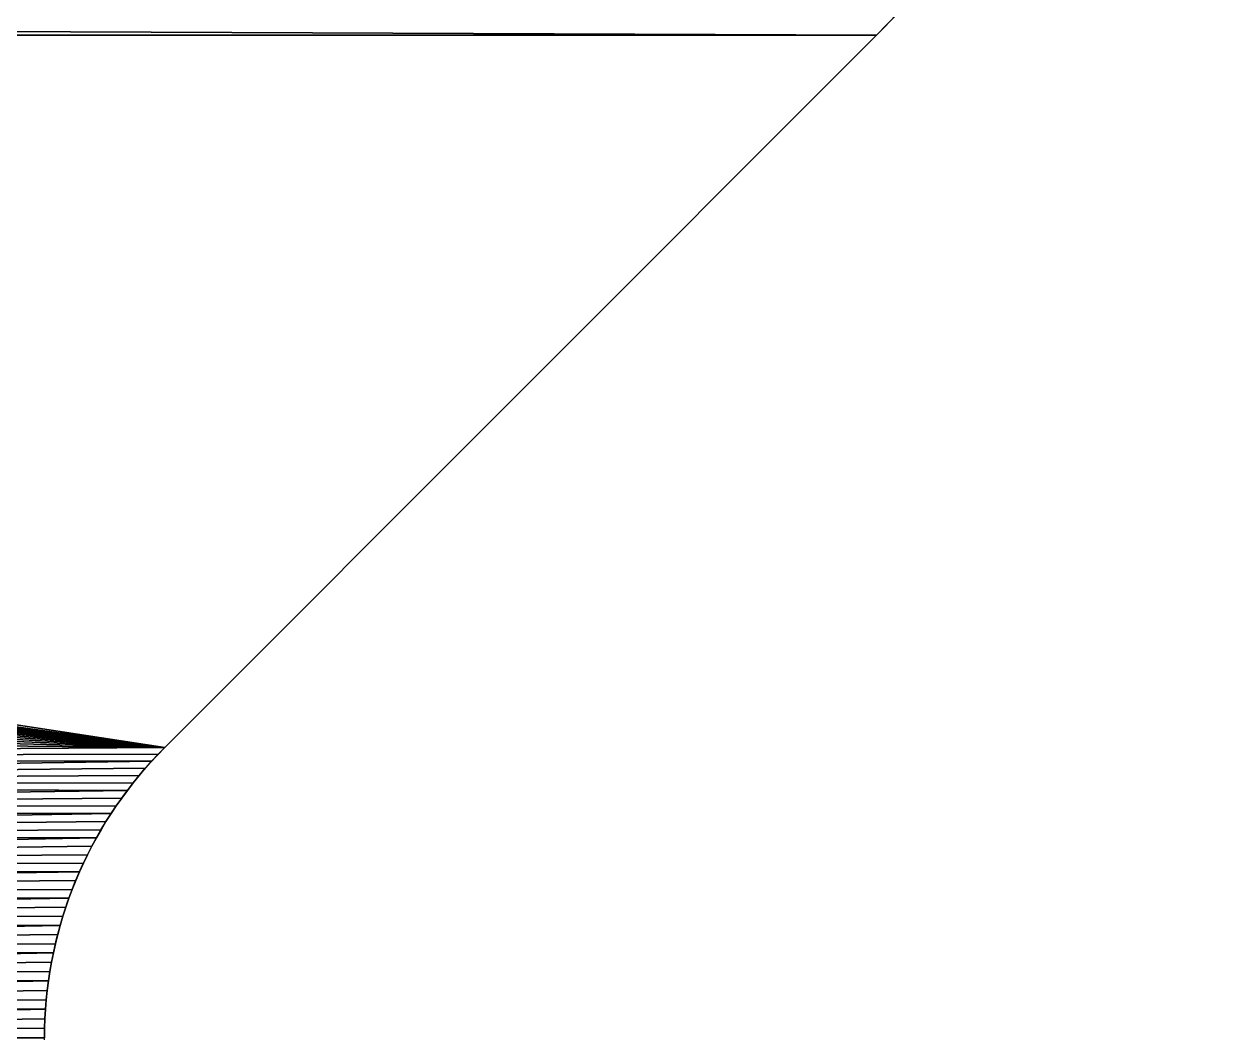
# Model space of a CAD drawing. Header units: millimetres. Extents: x 2854 to 3045, y 1707 to 1839.
# Drawn here: x 2960.748 to 2963.972, y 1809.359 to 1812.063 of the extents above; entities that cross this region are included whole.
import ezdxf

# ---------------------------------------------------------------- set-up
doc = ezdxf.new("R2010")
doc.units = ezdxf.units.MM

# ---------------------------------------------------------------- blocks, each defined once
blk = doc.blocks.new('Espaciador')
at = {"color": 250, "true_color": 0x1e1e1e}
for p, q in [((-4.6558, 12.7933), (-2.7467, 10.8841)), ((-4.6558, 12.7933, 10), (-2.7467, 10.8841, 10))]:
    blk.add_line(p, q, dxfattribs=at)
at = {"color": 40, "true_color": 0xffcc32}
for p, q in [((-4.6558, 12.7933), (-4.6558, 12.7933, 10)), ((-2.7467, 10.8841), (-2.7467, 10.8841, 10))]:
    blk.add_line(p, q, dxfattribs=at)
for p, q in [((-2.7285, 10.8664), (-2.7285, 10.8664, 10)), ((-2.7099, 10.849), (-2.7099, 10.849, 10)), ((-2.6909, 10.8321), (-2.6909, 10.8321, 10)), ((-2.6716, 10.8157), (-2.6716, 10.8157, 10)), ((-2.6518, 10.7997), (-2.6518, 10.7997, 10)), ((-2.6317, 10.7841), (-2.6317, 10.7841, 10)), ((-2.6113, 10.769), (-2.6113, 10.769, 10)), ((-2.5905, 10.7544), (-2.5905, 10.7544, 10)), ((-2.5694, 10.7403), (-2.5694, 10.7403, 10)), ((-2.5479, 10.7267), (-2.5479, 10.7267, 10)), ((-2.5262, 10.7136), (-2.5262, 10.7136, 10)), ((-2.5041, 10.7009), (-2.5041, 10.7009, 10)), ((-2.4818, 10.6888), (-2.4818, 10.6888, 10)), ((-2.4592, 10.6772), (-2.4592, 10.6772, 10)), ((-2.4363, 10.6662), (-2.4363, 10.6662, 10)), ((-2.4132, 10.6557), (-2.4132, 10.6557, 10)), ((-2.3898, 10.6457), (-2.3898, 10.6457, 10)), ((-2.3662, 10.6362), (-2.3662, 10.6362, 10)), ((-2.3424, 10.6273), (-2.3424, 10.6273, 10)), ((-2.3184, 10.6189), (-2.3184, 10.6189, 10)), ((-2.2942, 10.6112), (-2.2942, 10.6112, 10)), ((-2.2699, 10.6039), (-2.2699, 10.6039, 10)), ((-2.2454, 10.5972), (-2.2454, 10.5972, 10)), ((-2.2207, 10.5911), (-2.2207, 10.5911, 10)), ((-2.1959, 10.5856), (-2.1959, 10.5856, 10)), ((-2.171, 10.5807), (-2.171, 10.5807, 10)), ((-2.1459, 10.5763), (-2.1459, 10.5763, 10)), ((-2.1208, 10.5725), (-2.1208, 10.5725, 10)), ((-2.0956, 10.5693), (-2.0956, 10.5693, 10)), ((-2.0703, 10.5666), (-2.0703, 10.5666, 10)), ((-2.045, 10.5646), (-2.045, 10.5646, 10)), ((-2.0196, 10.5631), (-2.0196, 10.5631, 10)), ((-1.9942, 10.5622), (-1.9942, 10.5622, 10))]:
    blk.add_line(p, q)
at = {"color": 250, "true_color": 0x1e1e1e}
for centre in [(-6.9186, 10.5306), (-6.9186, 10.5306, 10)]:
    blk.add_arc(centre, 3.2, 45, 225, dxfattribs=at)
at = {"color": 250, "true_color": 0x1e1e1e, "extrusion": (-4.04544e-32, -4.04544e-32, -1)}
blk.add_arc((1.9688, 11.6619), 1.1, 225, 315, dxfattribs=at)
at = {"color": 250, "true_color": 0x1e1e1e, "extrusion": (-5.80078e-14, 5.80078e-14, -1)}
blk.add_arc((1.9688, 11.6619, -10), 1.1, 225, 315, dxfattribs=at)
at = {"color": 250, "true_color": 0x1e1e1e}
mesh = blk.add_polyface(dxfattribs=at)
corners = [(-2.7188, 6.8798), (-2.7467, 10.8841), (-2.7285, 10.8664), (-6.7879, 11.7737), (-6.7511, 13.7262), (-6.723, 11.7652), (-6.6675, 13.7207), (-6.6587, 11.7532), (-6.5841, 13.713), (-6.5951, 11.738), (-6.5323, 11.7194), (-6.5009, 13.7032), (-6.4706, 11.6975), (-6.418, 13.6912), (-6.4102, 11.6725), (-6.3354, 13.677), (-6.3511, 11.6443), (-6.2936, 11.6131), (-6.2533, 13.6606), (-6.2378, 11.5789), (-6.1716, 13.6421), (-6.1839, 11.5418), (-6.1319, 11.502), (-6.0904, 13.6215), (-6.0822, 11.4595), (-6.0097, 13.5988), (-6.0347, 11.4144), (-5.9897, 11.367), (-5.9297, 13.5739), (-5.9472, 11.3172), (-5.9073, 11.2653), (-5.8504, 13.547), (-5.8703, 11.2114), (-5.8361, 11.1556), (-5.7718, 13.518), (-5.8048, 11.098), (-5.7767, 11.039), (-5.7516, 10.9785), (-5.694, 13.487), (-5.7298, 10.9168), (-5.7112, 10.8541), (-5.6959, 10.7904), (-5.684, 10.7261), (-5.617, 13.4539), (-5.6754, 10.6612), (-5.6703, 10.596), (-5.6686, 10.5306)]
mesh.append_faces([[corners[k] for k in face] for face in [(3, 4, 5), (5, 6, 7), (7, 8, 9), (9, 8, 10), (10, 11, 12), (12, 13, 14), (14, 15, 16), (16, 15, 17), (17, 18, 19), (19, 20, 21), (21, 20, 22), (22, 23, 24), (24, 25, 26), (26, 25, 27), (27, 28, 29), (29, 28, 30), (30, 31, 32), (32, 31, 33), (33, 34, 35), (35, 34, 36), (36, 34, 37), (37, 38, 39), (39, 38, 40), (40, 38, 41), (41, 38, 42), (42, 43, 44), (44, 43, 45), (45, 43, 46)]], dxfattribs={"vtx0": -1, "vtx1": -1, "color": 250})
mesh.append_faces([[corners[k] for k in face] for face in [(0, 1, 2), (5, 4, 6), (7, 6, 8), (10, 8, 11), (12, 11, 13), (14, 13, 15), (17, 15, 18), (19, 18, 20), (22, 20, 23), (24, 23, 25), (27, 25, 28), (30, 28, 31), (33, 31, 34), (37, 34, 38), (42, 38, 43)]], dxfattribs={"vtx0": -1, "vtx2": -1, "color": 250})
mesh = blk.add_polyface(dxfattribs=at)
corners = [(-2.7467, 10.8841, 10), (-2.7188, 6.8798, 10), (-2.7285, 10.8664, 10), (-6.7511, 13.7262, 10), (-6.7879, 11.7737, 10), (-6.723, 11.7652, 10), (-6.6675, 13.7207, 10), (-6.6587, 11.7532, 10), (-6.5841, 13.713, 10), (-6.5951, 11.738, 10), (-6.5323, 11.7194, 10), (-6.5009, 13.7032, 10), (-6.4706, 11.6975, 10), (-6.418, 13.6912, 10), (-6.4102, 11.6725, 10), (-6.3354, 13.677, 10), (-6.3511, 11.6443, 10), (-6.2936, 11.6131, 10), (-6.2533, 13.6606, 10), (-6.2378, 11.5789, 10), (-6.1716, 13.6421, 10), (-6.1839, 11.5418, 10), (-6.1319, 11.502, 10), (-6.0904, 13.6215, 10), (-6.0822, 11.4595, 10), (-6.0097, 13.5988, 10), (-6.0347, 11.4144, 10), (-5.9897, 11.367, 10), (-5.9297, 13.5739, 10), (-5.9472, 11.3172, 10), (-5.9073, 11.2653, 10), (-5.8504, 13.547, 10), (-5.8703, 11.2114, 10), (-5.8361, 11.1556, 10), (-5.7718, 13.518, 10), (-5.8048, 11.098, 10), (-5.7767, 11.039, 10), (-5.7516, 10.9785, 10), (-5.694, 13.487, 10), (-5.7298, 10.9168, 10), (-5.7112, 10.8541, 10), (-5.6959, 10.7904, 10), (-5.684, 10.7261, 10), (-5.617, 13.4539, 10), (-5.6754, 10.6612, 10), (-5.6703, 10.596, 10), (-5.6686, 10.5306, 10)]
mesh.append_faces([[corners[k] for k in face] for face in [(0, 1, 2), (3, 5, 6), (6, 7, 8), (8, 10, 11), (11, 12, 13), (13, 14, 15), (15, 17, 18), (18, 19, 20), (20, 22, 23), (23, 24, 25), (25, 27, 28), (28, 30, 31), (31, 33, 34), (34, 37, 38), (38, 42, 43)]], dxfattribs={"vtx0": -1, "vtx1": -1, "color": 250})
mesh.append_faces([[corners[k] for k in face] for face in [(3, 4, 5), (6, 5, 7), (8, 7, 9), (8, 9, 10), (11, 10, 12), (13, 12, 14), (15, 14, 16), (15, 16, 17), (18, 17, 19), (20, 19, 21), (20, 21, 22), (23, 22, 24), (25, 24, 26), (25, 26, 27), (28, 27, 29), (28, 29, 30), (31, 30, 32), (31, 32, 33), (34, 33, 35), (34, 35, 36), (34, 36, 37), (38, 37, 39), (38, 39, 40), (38, 40, 41), (38, 41, 42), (43, 42, 44), (43, 44, 45), (43, 45, 46)]], dxfattribs={"vtx0": -1, "vtx2": -1, "color": 250})
mesh = blk.add_polyface(dxfattribs=at)
corners = [(-5.617, -2.2923), (-5.617, 13.4539), (-5.541, 13.4188), (-5.541, -2.2572), (-5.4658, 13.3818), (-5.4658, -2.2202), (-5.3917, 13.3428), (-5.3917, -2.1812), (-5.3186, 13.3018), (-5.3186, -2.1402), (-5.2466, 13.259), (-5.2466, -2.0974), (-5.1757, 13.2143), (-5.1757, -2.0527), (-5.1061, 13.1678), (-5.1061, -2.0061), (-5.0377, 13.1194), (-5.0377, -1.9578), (-4.9706, 13.0693), (-4.9048, -1.8558), (-4.9048, 13.0174), (-4.8404, 12.9639), (-4.8404, -1.8022), (-4.7774, 12.9086), (-4.7774, -1.747), (-4.7159, 12.8518), (-4.7159, -1.6901), (-4.6558, 12.7933), (-4.6558, -1.6317), (-2.7467, 10.8841), (-3.4504, 5.8155), (-3.4361, 5.8927), (-3.4177, 5.969), (-3.3954, 6.0443), (-3.3692, 6.1184), (-3.3392, 6.1909), (-3.3054, 6.2618), (-3.2679, 6.3308), (-3.2268, 6.3978), (-3.1824, 6.4625), (-3.1346, 6.5248), (-3.0836, 6.5845), (-3.0295, 6.6415), (-2.9725, 6.6955), (-2.9128, 6.7465), (-2.8505, 6.7943), (-2.7858, 6.8388), (-2.7188, 6.8798), (-5.6686, 10.5306), (-5.6686, 0.6311), (-5.8048, 1.1985), (-5.8048, 9.9631), (-5.7767, 10.0221), (-5.7767, 1.1395), (-5.7516, 10.0826), (-5.7516, 1.079), (-5.7298, 10.1443), (-5.7298, 1.0173), (-5.7112, 10.207), (-5.7112, 0.9546), (-5.6959, 10.2707), (-5.6959, 0.891), (-5.684, 10.335), (-5.684, 0.8266), (-5.6754, 10.3999), (-5.6754, 0.7617), (-5.6703, 10.4651), (-5.6703, 0.6965)]
mesh.append_faces([[corners[k] for k in face] for face in [(30, 29, 31), (31, 29, 32), (32, 29, 33), (33, 29, 34), (34, 29, 35), (35, 29, 36), (36, 29, 37), (37, 29, 38), (38, 29, 39), (39, 29, 40), (40, 29, 41), (41, 29, 42), (42, 29, 43), (43, 29, 44), (44, 29, 45), (45, 29, 46), (46, 29, 47)]], dxfattribs={"vtx0": -1, "vtx1": -1, "color": 250})
mesh.append_faces([[corners[k] for k in face] for face in [(28, 29, 30), (48, 1, 49)]], dxfattribs={"vtx0": -1, "vtx1": -1, "vtx2": -1, "color": 250})
mesh.append_faces([[corners[k] for k in face] for face in [(0, 1, 2), (3, 2, 4), (5, 4, 6), (7, 6, 8), (9, 8, 10), (11, 10, 12), (13, 12, 14), (15, 14, 16), (17, 16, 18), (19, 18, 20), (19, 20, 21), (22, 21, 23), (24, 23, 25), (26, 25, 27), (28, 27, 29), (50, 51, 52), (53, 52, 54), (55, 54, 56), (57, 56, 58), (59, 58, 60), (61, 60, 62), (63, 62, 64), (65, 64, 66), (67, 66, 48)]], dxfattribs={"vtx0": -1, "vtx2": -1, "color": 250})
mesh = blk.add_polyface(dxfattribs=at)
corners = [(-5.8048, 9.9631, 10), (-5.8048, 1.1985, 10), (-5.7767, 10.0221, 10), (-5.7767, 1.1395, 10), (-5.7516, 10.0826, 10), (-5.7298, 1.0173, 10), (-5.7298, 10.1443, 10), (-5.7112, 10.207, 10), (-5.7112, 0.9546, 10), (-5.6959, 10.2707, 10), (-5.6959, 0.891, 10), (-5.684, 10.335, 10), (-5.684, 0.8266, 10), (-5.6754, 10.3999, 10), (-5.6754, 0.7617, 10), (-5.6703, 10.4651, 10), (-5.6703, 0.6965, 10), (-5.6686, 10.5306, 10), (-5.617, 13.4539, 10), (-5.617, -2.2923, 10), (-5.541, 13.4188, 10), (-5.541, -2.2572, 10), (-5.4658, 13.3818, 10), (-5.4658, -2.2202, 10), (-5.3917, 13.3428, 10), (-5.3917, -2.1812, 10), (-5.3186, 13.3018, 10), (-5.3186, -2.1402, 10), (-5.2466, 13.259, 10), (-5.2466, -2.0974, 10), (-5.1757, 13.2143, 10), (-5.1757, -2.0527, 10), (-5.1061, 13.1678, 10), (-5.1061, -2.0061, 10), (-5.0377, 13.1194, 10), (-5.0377, -1.9578, 10), (-4.9706, 13.0693, 10), (-4.9048, -1.8558, 10), (-4.9048, 13.0174, 10), (-4.8404, -1.8022, 10), (-4.8404, 12.9639, 10), (-4.7774, 12.9086, 10), (-4.7774, -1.747, 10), (-4.7159, 12.8518, 10), (-4.7159, -1.6901, 10), (-4.6558, 12.7933, 10), (-4.6558, -1.6317, 10), (-2.7467, 10.8841, 10), (-3.4504, 5.8155, 10), (-3.4361, 5.8927, 10), (-3.4177, 5.969, 10), (-3.3954, 6.0443, 10), (-3.3692, 6.1184, 10), (-3.3392, 6.1909, 10), (-3.3054, 6.2618, 10), (-3.2679, 6.3308, 10), (-3.2268, 6.3978, 10), (-3.1824, 6.4625, 10), (-3.1346, 6.5248, 10), (-3.0836, 6.5845, 10), (-3.0295, 6.6415, 10), (-2.9725, 6.6955, 10), (-2.9128, 6.7465, 10), (-2.8505, 6.7943, 10), (-2.7858, 6.8388, 10), (-2.7188, 6.8798, 10), (-5.6686, 0.6311, 10)]
mesh.append_faces([[corners[k] for k in face] for face in [(0, 1, 2), (2, 3, 4), (4, 5, 6), (6, 5, 7), (7, 8, 9), (9, 10, 11), (11, 12, 13), (13, 14, 15), (15, 16, 17), (18, 19, 20), (20, 21, 22), (22, 23, 24), (24, 25, 26), (26, 27, 28), (28, 29, 30), (30, 31, 32), (32, 33, 34), (34, 35, 36), (36, 37, 38), (38, 39, 40), (40, 39, 41), (41, 42, 43), (43, 44, 45), (45, 46, 47)]], dxfattribs={"vtx0": -1, "vtx1": -1, "color": 250})
mesh.append_faces([[corners[k] for k in face] for face in [(47, 46, 48), (18, 17, 66)]], dxfattribs={"vtx0": -1, "vtx1": -1, "vtx2": -1, "color": 250})
mesh.append_faces([[corners[k] for k in face] for face in [(47, 48, 49), (47, 49, 50), (47, 50, 51), (47, 51, 52), (47, 52, 53), (47, 53, 54), (47, 54, 55), (47, 55, 56), (47, 56, 57), (47, 57, 58), (47, 58, 59), (47, 59, 60), (47, 60, 61), (47, 61, 62), (47, 62, 63), (47, 63, 64), (47, 64, 65)]], dxfattribs={"vtx0": -1, "vtx2": -1, "color": 250})
mesh = blk.add_polyface(dxfattribs=at)
corners = [(-5.4658, -2.2202), (-5.3917, 13.3428), (-5.3917, -2.1812), (-5.3186, 13.3018), (-5.3186, -2.1402), (-5.2466, 13.259), (-5.2466, -2.0974), (-5.1757, 13.2143), (-5.1757, -2.0527), (-5.1061, 13.1678), (-5.1061, -2.0061), (-5.0377, 13.1194), (-5.0377, -1.9578), (-4.9706, 13.0693), (-4.9706, -1.9077), (-4.9048, -1.8558), (-4.8404, 12.9639), (-4.8404, -1.8022), (-4.7774, 12.9086), (-4.7774, -1.747), (-4.7159, 12.8518), (-4.7159, -1.6901), (-4.6558, 12.7933), (-4.6558, -1.6317), (-3.4504, 5.8155), (-3.4606, 5.7376), (-3.4668, 5.6593), (-3.4688, 5.5808), (-3.4504, 5.3462), (-3.4606, 5.424), (-3.4668, 5.5023), (-2.7474, 0.2783), (-3.4361, 5.2689), (-3.4177, 5.1926), (-3.3954, 5.1173), (-3.3692, 5.0433), (-3.3392, 4.9707), (-3.3054, 4.8998), (-3.2679, 4.8308), (-3.2268, 4.7638), (-3.1824, 4.6991), (-3.1346, 4.6368), (-3.0836, 4.5771), (-3.0295, 4.5201), (-2.9725, 4.4661), (-2.9128, 4.4151), (-2.8505, 4.3673), (-2.7858, 4.3228), (-2.7188, 4.2818), (-2.7099, 0.3126), (-2.6498, 4.2443), (-2.6317, 0.3775), (-2.5789, 4.2105), (-2.5694, 0.4213), (-2.5064, 4.1804), (-2.5041, 0.4607), (-2.4324, 4.1542), (-2.4132, 0.506), (-2.3571, 4.1319), (-2.3424, 0.5343), (-2.2807, 4.1136), (-2.2699, 0.5577), (-2.2035, 4.0993), (-2.1959, 0.576), (-2.1256, 4.089)]
mesh.append_faces([[corners[k] for k in face] for face in [(0, 1, 2), (2, 3, 4), (4, 5, 6), (6, 7, 8), (8, 9, 10), (10, 11, 12), (12, 13, 14), (14, 13, 15), (15, 16, 17), (17, 18, 19), (19, 20, 21), (21, 22, 23), (28, 23, 29), (29, 23, 30), (30, 23, 27)]], dxfattribs={"vtx0": -1, "vtx1": -1, "color": 250})
mesh.append_faces([[corners[k] for k in face] for face in [(23, 24, 25), (23, 25, 26), (23, 26, 27), (31, 28, 32), (31, 32, 33), (31, 33, 34), (31, 34, 35), (31, 35, 36), (31, 36, 37), (31, 37, 38), (31, 38, 39), (31, 39, 40), (31, 40, 41), (31, 41, 42), (31, 42, 43), (31, 43, 44), (31, 44, 45), (31, 45, 46), (31, 46, 47), (31, 47, 48), (49, 48, 50), (51, 50, 52), (53, 52, 54), (55, 54, 56), (57, 56, 58), (59, 58, 60), (61, 60, 62), (63, 62, 64)]], dxfattribs={"vtx0": -1, "vtx2": -1, "color": 250})
mesh = blk.add_polyface(dxfattribs=at)
corners = [(-4.6558, -1.6317, 10), (-3.4668, 5.5023, 10), (-3.4688, 5.5808, 10), (-3.4606, 5.424, 10), (-3.4504, 5.3462, 10), (-2.7474, 0.2783, 10), (-3.4361, 5.2689, 10), (-3.4177, 5.1926, 10), (-3.3954, 5.1173, 10), (-3.3692, 5.0433, 10), (-3.3392, 4.9707, 10), (-3.3054, 4.8998, 10), (-3.2679, 4.8308, 10), (-3.2268, 4.7638, 10), (-3.1824, 4.6991, 10), (-3.1346, 4.6368, 10), (-3.0836, 4.5771, 10), (-3.0295, 4.5201, 10), (-2.9725, 4.4661, 10), (-2.9128, 4.4151, 10), (-2.8505, 4.3673, 10), (-2.7858, 4.3228, 10), (-2.7188, 4.2818, 10), (-2.7099, 0.3126, 10), (-2.6498, 4.2443, 10), (-2.6317, 0.3775, 10), (-2.5789, 4.2105, 10), (-2.5694, 0.4213, 10), (-2.5064, 4.1804, 10), (-2.5041, 0.4607, 10), (-2.4324, 4.1542, 10), (-2.4132, 0.506, 10), (-2.3571, 4.1319, 10), (-2.3424, 0.5343, 10), (-2.2807, 4.1136, 10), (-2.2699, 0.5577, 10), (-2.2035, 4.0993, 10), (-2.1959, 0.576, 10), (-2.1256, 4.089, 10), (-5.3917, 13.3428, 10), (-5.4658, -2.2202, 10), (-5.3917, -2.1812, 10), (-5.3186, 13.3018, 10), (-5.3186, -2.1402, 10), (-5.2466, 13.259, 10), (-5.2466, -2.0974, 10), (-5.1757, 13.2143, 10), (-5.1757, -2.0527, 10), (-5.1061, 13.1678, 10), (-5.1061, -2.0061, 10), (-5.0377, 13.1194, 10), (-5.0377, -1.9578, 10), (-4.9706, 13.0693, 10), (-4.9706, -1.9077, 10), (-4.9048, -1.8558, 10), (-4.9048, 13.0174, 10), (-4.8404, -1.8022, 10), (-4.7774, 12.9086, 10), (-4.7774, -1.747, 10), (-4.7159, 12.8518, 10), (-4.7159, -1.6901, 10), (-4.6558, 12.7933, 10), (-3.4504, 5.8155, 10), (-3.4606, 5.7376, 10), (-3.4668, 5.6593, 10)]
mesh.append_faces([[corners[k] for k in face] for face in [(1, 0, 3), (3, 0, 4), (4, 5, 6), (6, 5, 7), (7, 5, 8), (8, 5, 9), (9, 5, 10), (10, 5, 11), (11, 5, 12), (12, 5, 13), (13, 5, 14), (14, 5, 15), (15, 5, 16), (16, 5, 17), (17, 5, 18), (18, 5, 19), (19, 5, 20), (20, 5, 21), (21, 5, 22), (22, 23, 24), (24, 25, 26), (26, 27, 28), (28, 29, 30), (30, 31, 32), (32, 33, 34), (34, 35, 36), (36, 37, 38), (62, 0, 63), (63, 0, 64), (64, 0, 2)]], dxfattribs={"vtx0": -1, "vtx1": -1, "color": 250})
mesh.append_faces([[corners[k] for k in face] for face in [(0, 1, 2), (39, 40, 41), (42, 41, 43), (44, 43, 45), (46, 45, 47), (48, 47, 49), (50, 49, 51), (52, 51, 53), (52, 53, 54), (55, 54, 56), (57, 56, 58), (59, 58, 60), (61, 60, 0)]], dxfattribs={"vtx0": -1, "vtx2": -1, "color": 250})
mesh = blk.add_polyface(dxfattribs=at)
corners = [(-4.7159, 12.8518, 10), (-4.6558, 12.7933), (-4.7159, 12.8518), (-4.6558, 12.7933, 10)]
mesh.append_faces([[corners[k] for k in face] for face in [(0, 1, 2), (1, 0, 3)]], dxfattribs={"vtx0": -1, "color": 250})
mesh = blk.add_polyface(dxfattribs=at)
corners = [(-4.6558, 12.7933), (-2.7467, 10.8841, 10), (-2.7467, 10.8841), (-4.6558, 12.7933, 10)]
mesh.append_faces([[corners[k] for k in face] for face in [(0, 1, 2), (1, 0, 3)]], dxfattribs={"vtx0": -1, "color": 250})
mesh = blk.add_polyface(dxfattribs=at)
corners = [(-2.7467, 10.8841, 10), (-2.7285, 10.8664), (-2.7467, 10.8841), (-2.7285, 10.8664, 10)]
mesh.append_faces([[corners[k] for k in face] for face in [(0, 1, 2), (1, 0, 3)]], dxfattribs={"vtx0": -1, "color": 250})
mesh = blk.add_polyface(dxfattribs=at)
corners = [(-2.7188, 6.8798), (-2.7285, 10.8664), (-2.7099, 10.849), (-2.6498, 6.9173), (-2.6909, 10.8321), (-2.6716, 10.8157), (-2.6518, 10.7997), (-2.6317, 10.7841), (-2.5789, 6.9511), (-2.6113, 10.769), (-2.5905, 10.7544), (-2.5694, 10.7403), (-2.5064, 6.9812), (-2.5479, 10.7267), (-2.5262, 10.7136), (-2.5041, 10.7009), (-2.4324, 7.0074), (-2.4818, 10.6888), (-2.4592, 10.6772), (-2.4363, 10.6662), (-2.4132, 10.6557), (-2.3571, 7.0297), (-2.3898, 10.6457), (-2.3662, 10.6362), (-2.3424, 10.6273), (-2.2807, 7.048), (-2.3184, 10.6189), (-2.2942, 10.6112), (-2.2699, 10.6039), (-2.2035, 7.0623), (-2.2454, 10.5972), (-2.2207, 10.5911), (-2.1959, 10.5856), (-2.1256, 7.0726), (-2.171, 10.5807), (-2.1459, 10.5763), (-2.1208, 10.5725), (-2.0473, 7.0788), (-2.0956, 10.5693), (-2.0703, 10.5666), (-2.045, 10.5646), (-1.9688, 7.0808), (-2.0196, 10.5631), (-1.9942, 10.5622), (-1.9688, 10.5619)]
mesh.append_faces([[corners[k] for k in face] for face in [(0, 2, 3), (3, 7, 8), (8, 11, 12), (12, 15, 16), (16, 20, 21), (21, 24, 25), (25, 28, 29), (29, 32, 33), (33, 36, 37), (37, 40, 41)]], dxfattribs={"vtx0": -1, "vtx1": -1, "color": 250})
mesh.append_faces([[corners[k] for k in face] for face in [(0, 1, 2), (3, 2, 4), (3, 4, 5), (3, 5, 6), (3, 6, 7), (8, 7, 9), (8, 9, 10), (8, 10, 11), (12, 11, 13), (12, 13, 14), (12, 14, 15), (16, 15, 17), (16, 17, 18), (16, 18, 19), (16, 19, 20), (21, 20, 22), (21, 22, 23), (21, 23, 24), (25, 24, 26), (25, 26, 27), (25, 27, 28), (29, 28, 30), (29, 30, 31), (29, 31, 32), (33, 32, 34), (33, 34, 35), (33, 35, 36), (37, 36, 38), (37, 38, 39), (37, 39, 40), (41, 40, 42), (41, 42, 43), (41, 43, 44)]], dxfattribs={"vtx0": -1, "vtx2": -1, "color": 250})
mesh = blk.add_polyface(dxfattribs=at)
corners = [(-2.7285, 10.8664, 10), (-2.7188, 6.8798, 10), (-2.7099, 10.849, 10), (-2.6498, 6.9173, 10), (-2.6909, 10.8321, 10), (-2.6716, 10.8157, 10), (-2.6518, 10.7997, 10), (-2.6317, 10.7841, 10), (-2.5789, 6.9511, 10), (-2.6113, 10.769, 10), (-2.5905, 10.7544, 10), (-2.5694, 10.7403, 10), (-2.5064, 6.9812, 10), (-2.5479, 10.7267, 10), (-2.5262, 10.7136, 10), (-2.5041, 10.7009, 10), (-2.4324, 7.0074, 10), (-2.4818, 10.6888, 10), (-2.4592, 10.6772, 10), (-2.4363, 10.6662, 10), (-2.4132, 10.6557, 10), (-2.3571, 7.0297, 10), (-2.3898, 10.6457, 10), (-2.3662, 10.6362, 10), (-2.3424, 10.6273, 10), (-2.2807, 7.048, 10), (-2.3184, 10.6189, 10), (-2.2942, 10.6112, 10), (-2.2699, 10.6039, 10), (-2.2035, 7.0623, 10), (-2.2454, 10.5972, 10), (-2.2207, 10.5911, 10), (-2.1959, 10.5856, 10), (-2.1256, 7.0726, 10), (-2.171, 10.5807, 10), (-2.1459, 10.5763, 10), (-2.1208, 10.5725, 10), (-2.0473, 7.0788, 10), (-2.0956, 10.5693, 10), (-2.0703, 10.5666, 10), (-2.045, 10.5646, 10), (-1.9688, 7.0808, 10), (-2.0196, 10.5631, 10), (-1.9942, 10.5622, 10), (-1.9688, 10.5619, 10)]
mesh.append_faces([[corners[k] for k in face] for face in [(0, 1, 2), (2, 3, 4), (4, 3, 5), (5, 3, 6), (6, 3, 7), (7, 8, 9), (9, 8, 10), (10, 8, 11), (11, 12, 13), (13, 12, 14), (14, 12, 15), (15, 16, 17), (17, 16, 18), (18, 16, 19), (19, 16, 20), (20, 21, 22), (22, 21, 23), (23, 21, 24), (24, 25, 26), (26, 25, 27), (27, 25, 28), (28, 29, 30), (30, 29, 31), (31, 29, 32), (32, 33, 34), (34, 33, 35), (35, 33, 36), (36, 37, 38), (38, 37, 39), (39, 37, 40), (40, 41, 42), (42, 41, 43), (43, 41, 44)]], dxfattribs={"vtx0": -1, "vtx1": -1, "color": 250})
mesh.append_faces([[corners[k] for k in face] for face in [(2, 1, 3), (7, 3, 8), (11, 8, 12), (15, 12, 16), (20, 16, 21), (24, 21, 25), (28, 25, 29), (32, 29, 33), (36, 33, 37), (40, 37, 41)]], dxfattribs={"vtx0": -1, "vtx2": -1, "color": 250})
mesh = blk.add_polyface(dxfattribs=at)
corners = [(-2.7285, 10.8664, 10), (-2.7099, 10.849), (-2.7285, 10.8664), (-2.7099, 10.849, 10)]
mesh.append_faces([[corners[k] for k in face] for face in [(0, 1, 2), (1, 0, 3)]], dxfattribs={"vtx0": -1, "color": 250})
mesh = blk.add_polyface(dxfattribs=at)
corners = [(-2.7099, 10.849, 10), (-2.6909, 10.8321), (-2.7099, 10.849), (-2.6909, 10.8321, 10)]
mesh.append_faces([[corners[k] for k in face] for face in [(0, 1, 2), (1, 0, 3)]], dxfattribs={"vtx0": -1, "color": 250})
mesh = blk.add_polyface(dxfattribs=at)
corners = [(-2.6909, 10.8321, 10), (-2.6716, 10.8157), (-2.6909, 10.8321), (-2.6716, 10.8157, 10)]
mesh.append_faces([[corners[k] for k in face] for face in [(0, 1, 2), (1, 0, 3)]], dxfattribs={"vtx0": -1, "color": 250})
mesh = blk.add_polyface(dxfattribs=at)
corners = [(-2.6716, 10.8157, 10), (-2.6518, 10.7997), (-2.6716, 10.8157), (-2.6518, 10.7997, 10)]
mesh.append_faces([[corners[k] for k in face] for face in [(0, 1, 2), (1, 0, 3)]], dxfattribs={"vtx0": -1, "color": 250})
mesh = blk.add_polyface(dxfattribs=at)
corners = [(-2.6518, 10.7997, 10), (-2.6317, 10.7841), (-2.6518, 10.7997), (-2.6317, 10.7841, 10)]
mesh.append_faces([[corners[k] for k in face] for face in [(0, 1, 2), (1, 0, 3)]], dxfattribs={"vtx0": -1, "color": 250})
mesh = blk.add_polyface(dxfattribs=at)
corners = [(-2.6317, 10.7841, 10), (-2.6113, 10.769), (-2.6317, 10.7841), (-2.6113, 10.769, 10)]
mesh.append_faces([[corners[k] for k in face] for face in [(0, 1, 2), (1, 0, 3)]], dxfattribs={"vtx0": -1, "color": 250})
mesh = blk.add_polyface(dxfattribs=at)
corners = [(-2.6113, 10.769, 10), (-2.5905, 10.7544), (-2.6113, 10.769), (-2.5905, 10.7544, 10)]
mesh.append_faces([[corners[k] for k in face] for face in [(0, 1, 2), (1, 0, 3)]], dxfattribs={"vtx0": -1, "color": 250})
mesh = blk.add_polyface(dxfattribs=at)
corners = [(-2.5905, 10.7544, 10), (-2.5694, 10.7403), (-2.5905, 10.7544), (-2.5694, 10.7403, 10)]
mesh.append_faces([[corners[k] for k in face] for face in [(0, 1, 2), (1, 0, 3)]], dxfattribs={"vtx0": -1, "color": 250})
mesh = blk.add_polyface(dxfattribs=at)
corners = [(-2.5694, 10.7403, 10), (-2.5479, 10.7267), (-2.5694, 10.7403), (-2.5479, 10.7267, 10)]
mesh.append_faces([[corners[k] for k in face] for face in [(0, 1, 2), (1, 0, 3)]], dxfattribs={"vtx0": -1, "color": 250})
mesh = blk.add_polyface(dxfattribs=at)
corners = [(-2.5479, 10.7267, 10), (-2.5262, 10.7136), (-2.5479, 10.7267), (-2.5262, 10.7136, 10)]
mesh.append_faces([[corners[k] for k in face] for face in [(0, 1, 2), (1, 0, 3)]], dxfattribs={"vtx0": -1, "color": 250})
mesh = blk.add_polyface(dxfattribs=at)
corners = [(-2.5262, 10.7136, 10), (-2.5041, 10.7009), (-2.5262, 10.7136), (-2.5041, 10.7009, 10)]
mesh.append_faces([[corners[k] for k in face] for face in [(0, 1, 2), (1, 0, 3)]], dxfattribs={"vtx0": -1, "color": 250})
mesh = blk.add_polyface(dxfattribs=at)
corners = [(-2.5041, 10.7009, 10), (-2.4818, 10.6888), (-2.5041, 10.7009), (-2.4818, 10.6888, 10)]
mesh.append_faces([[corners[k] for k in face] for face in [(0, 1, 2), (1, 0, 3)]], dxfattribs={"vtx0": -1, "color": 250})
mesh = blk.add_polyface(dxfattribs=at)
corners = [(-2.4818, 10.6888, 10), (-2.4592, 10.6772), (-2.4818, 10.6888), (-2.4592, 10.6772, 10)]
mesh.append_faces([[corners[k] for k in face] for face in [(0, 1, 2), (1, 0, 3)]], dxfattribs={"vtx0": -1, "color": 250})
mesh = blk.add_polyface(dxfattribs=at)
corners = [(-2.4592, 10.6772, 10), (-2.4363, 10.6662), (-2.4592, 10.6772), (-2.4363, 10.6662, 10)]
mesh.append_faces([[corners[k] for k in face] for face in [(0, 1, 2), (1, 0, 3)]], dxfattribs={"vtx0": -1, "color": 250})
mesh = blk.add_polyface(dxfattribs=at)
corners = [(-2.4363, 10.6662, 10), (-2.4132, 10.6557), (-2.4363, 10.6662), (-2.4132, 10.6557, 10)]
mesh.append_faces([[corners[k] for k in face] for face in [(0, 1, 2), (1, 0, 3)]], dxfattribs={"vtx0": -1, "color": 250})
mesh = blk.add_polyface(dxfattribs=at)
corners = [(-2.4132, 10.6557, 10), (-2.3898, 10.6457), (-2.4132, 10.6557), (-2.3898, 10.6457, 10)]
mesh.append_faces([[corners[k] for k in face] for face in [(0, 1, 2), (1, 0, 3)]], dxfattribs={"vtx0": -1, "color": 250})
mesh = blk.add_polyface(dxfattribs=at)
corners = [(-2.3898, 10.6457, 10), (-2.3662, 10.6362), (-2.3898, 10.6457), (-2.3662, 10.6362, 10)]
mesh.append_faces([[corners[k] for k in face] for face in [(0, 1, 2), (1, 0, 3)]], dxfattribs={"vtx0": -1, "color": 250})
mesh = blk.add_polyface(dxfattribs=at)
corners = [(-2.3662, 10.6362, 10), (-2.3424, 10.6273), (-2.3662, 10.6362), (-2.3424, 10.6273, 10)]
mesh.append_faces([[corners[k] for k in face] for face in [(0, 1, 2), (1, 0, 3)]], dxfattribs={"vtx0": -1, "color": 250})
mesh = blk.add_polyface(dxfattribs=at)
corners = [(-2.3424, 10.6273, 10), (-2.3184, 10.6189), (-2.3424, 10.6273), (-2.3184, 10.6189, 10)]
mesh.append_faces([[corners[k] for k in face] for face in [(0, 1, 2), (1, 0, 3)]], dxfattribs={"vtx0": -1, "color": 250})
mesh = blk.add_polyface(dxfattribs=at)
corners = [(-2.3184, 10.6189, 10), (-2.2942, 10.6112), (-2.3184, 10.6189), (-2.2942, 10.6112, 10)]
mesh.append_faces([[corners[k] for k in face] for face in [(0, 1, 2), (1, 0, 3)]], dxfattribs={"vtx0": -1, "color": 250})
mesh = blk.add_polyface(dxfattribs=at)
corners = [(-2.2942, 10.6112, 10), (-2.2699, 10.6039), (-2.2942, 10.6112), (-2.2699, 10.6039, 10)]
mesh.append_faces([[corners[k] for k in face] for face in [(0, 1, 2), (1, 0, 3)]], dxfattribs={"vtx0": -1, "color": 250})
mesh = blk.add_polyface(dxfattribs=at)
corners = [(-2.2699, 10.6039, 10), (-2.2454, 10.5972), (-2.2699, 10.6039), (-2.2454, 10.5972, 10)]
mesh.append_faces([[corners[k] for k in face] for face in [(0, 1, 2), (1, 0, 3)]], dxfattribs={"vtx0": -1, "color": 250})
mesh = blk.add_polyface(dxfattribs=at)
corners = [(-2.2454, 10.5972, 10), (-2.2207, 10.5911), (-2.2454, 10.5972), (-2.2207, 10.5911, 10)]
mesh.append_faces([[corners[k] for k in face] for face in [(0, 1, 2), (1, 0, 3)]], dxfattribs={"vtx0": -1, "color": 250})
mesh = blk.add_polyface(dxfattribs=at)
corners = [(-2.2207, 10.5911, 10), (-2.1959, 10.5856), (-2.2207, 10.5911), (-2.1959, 10.5856, 10)]
mesh.append_faces([[corners[k] for k in face] for face in [(0, 1, 2), (1, 0, 3)]], dxfattribs={"vtx0": -1, "color": 250})
mesh = blk.add_polyface(dxfattribs=at)
corners = [(-2.1959, 10.5856, 10), (-2.171, 10.5807), (-2.1959, 10.5856), (-2.171, 10.5807, 10)]
mesh.append_faces([[corners[k] for k in face] for face in [(0, 1, 2), (1, 0, 3)]], dxfattribs={"vtx0": -1, "color": 250})
mesh = blk.add_polyface(dxfattribs=at)
corners = [(-2.171, 10.5807, 10), (-2.1459, 10.5763), (-2.171, 10.5807), (-2.1459, 10.5763, 10)]
mesh.append_faces([[corners[k] for k in face] for face in [(0, 1, 2), (1, 0, 3)]], dxfattribs={"vtx0": -1, "color": 250})
mesh = blk.add_polyface(dxfattribs=at)
corners = [(-2.1459, 10.5763, 10), (-2.1208, 10.5725), (-2.1459, 10.5763), (-2.1208, 10.5725, 10)]
mesh.append_faces([[corners[k] for k in face] for face in [(0, 1, 2), (1, 0, 3)]], dxfattribs={"vtx0": -1, "color": 250})
mesh = blk.add_polyface(dxfattribs=at)
corners = [(-2.1208, 10.5725, 10), (-2.0956, 10.5693), (-2.1208, 10.5725), (-2.0956, 10.5693, 10)]
mesh.append_faces([[corners[k] for k in face] for face in [(0, 1, 2), (1, 0, 3)]], dxfattribs={"vtx0": -1, "color": 250})
mesh = blk.add_polyface(dxfattribs=at)
corners = [(-2.0956, 10.5693, 10), (-2.0703, 10.5666), (-2.0956, 10.5693), (-2.0703, 10.5666, 10)]
mesh.append_faces([[corners[k] for k in face] for face in [(0, 1, 2), (1, 0, 3)]], dxfattribs={"vtx0": -1, "color": 250})
mesh = blk.add_polyface(dxfattribs=at)
corners = [(-2.0703, 10.5666, 10), (-2.045, 10.5646), (-2.0703, 10.5666), (-2.045, 10.5646, 10)]
mesh.append_faces([[corners[k] for k in face] for face in [(0, 1, 2), (1, 0, 3)]], dxfattribs={"vtx0": -1, "color": 250})
mesh = blk.add_polyface(dxfattribs=at)
corners = [(-2.045, 10.5646, 10), (-2.0196, 10.5631), (-2.045, 10.5646), (-2.0196, 10.5631, 10)]
mesh.append_faces([[corners[k] for k in face] for face in [(0, 1, 2), (1, 0, 3)]], dxfattribs={"vtx0": -1, "color": 250})
mesh = blk.add_polyface(dxfattribs=at)
corners = [(-2.0196, 10.5631, 10), (-1.9942, 10.5622), (-2.0196, 10.5631), (-1.9942, 10.5622, 10)]
mesh.append_faces([[corners[k] for k in face] for face in [(0, 1, 2), (1, 0, 3)]], dxfattribs={"vtx0": -1, "color": 250})
mesh = blk.add_polyface(dxfattribs=at)
corners = [(-1.9942, 10.5622, 10), (-1.9688, 10.5619), (-1.9942, 10.5622), (-1.9688, 10.5619, 10)]
mesh.append_faces([[corners[k] for k in face] for face in [(0, 1, 2), (1, 0, 3)]], dxfattribs={"vtx0": -1, "color": 250})

msp = doc.modelspace()

# ---------------------------------------------------------------- block references
at = {"color": 40, "true_color": 0xf8d731, "rotation": 270}
msp.add_blockref('Espaciador', (2950.2412, 1807.3772, 0.0005), dxfattribs=at)

doc.saveas('drawing.dxf')
